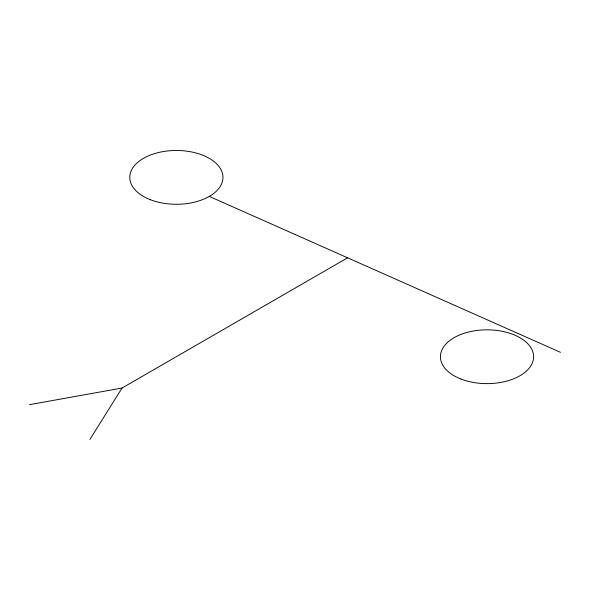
<?xml version="1.0" encoding="UTF-8"?>
<svg xmlns="http://www.w3.org/2000/svg" width="590" height="590" viewBox="0 0 590 590"><rect width="100%" height="100%" fill="white"/><g stroke="black" fill="none" stroke-linecap="round" stroke-linejoin="round"><path stroke-width="0.89" d="M89.864 439.521L122.041 388.036L347.599 257.808M29.5 404.666L122.041 388.036M209.31 196.404L560.5 352.341M460.893 379.009A46.595 26.904 0 0 0 533.478 358.646A46.595 26.904 0 0 0 466.646 332.531A46.595 26.904 0 0 0 460.893 379.009M150.251 199.663A46.595 26.904 0 0 0 222.843 179.301A46.595 26.904 0 0 0 156.003 153.186A46.595 26.904 0 0 0 150.251 199.663"/></g></svg>
